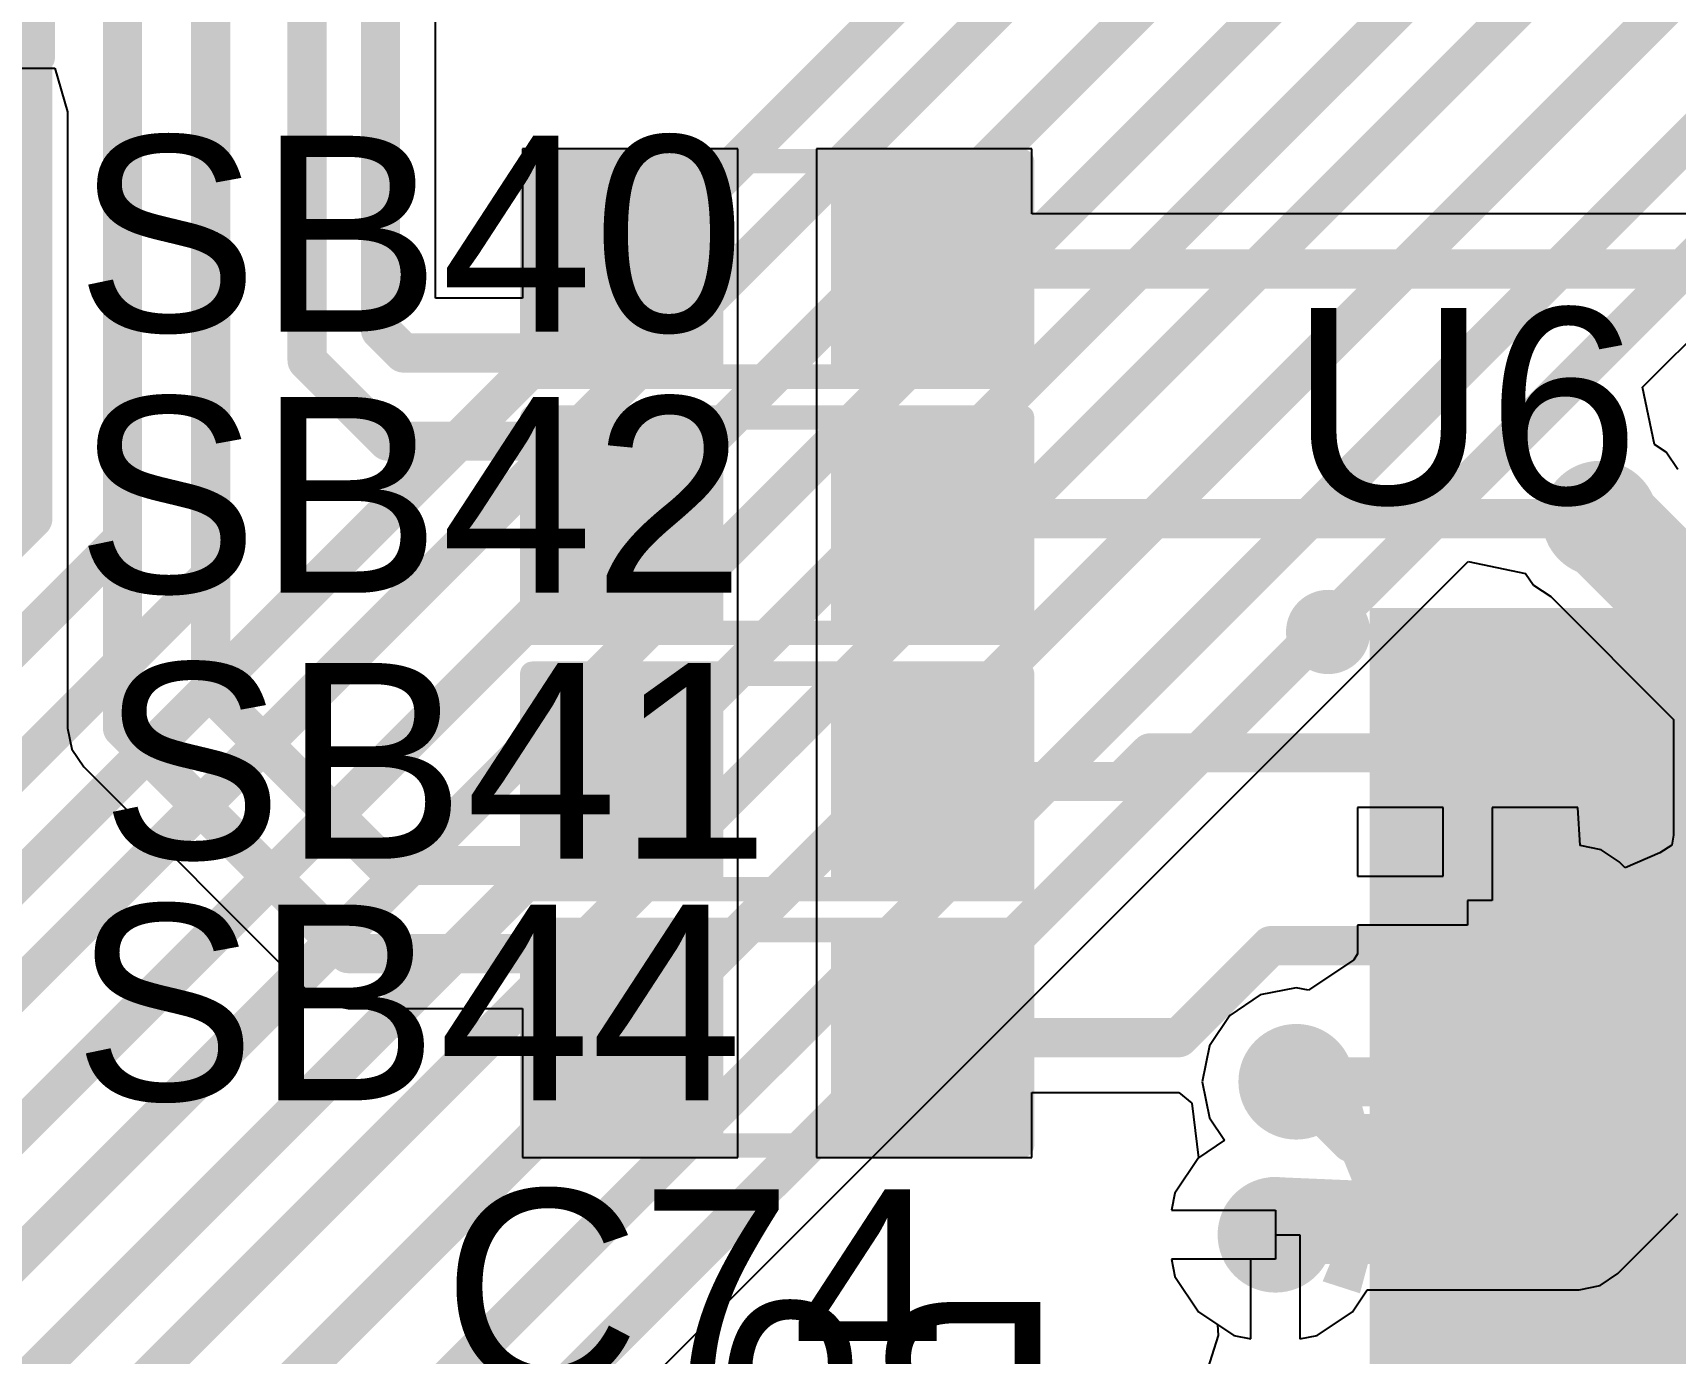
# Model space of a CAD drawing. Header units: millimetres. Extents: x -0.71 to 2.98, y -0.65 to 2.9.
# Drawn here: x 1.567 to 1.9024, y 0.2316 to 0.5012 of the extents above; entities that cross this region are included whole.
import ezdxf

# ---------------------------------------------------------------- set-up
doc = ezdxf.new("R2010")
doc.units = ezdxf.units.MM
doc.header["$MEASUREMENT"] = 0
for name, color, linetype in [('BottomLayer', 5, 'Continuous'), ('BottomOverlay', 54, 'Continuous'), ('BottomPaste', 16, 'Continuous'), ('BottomSolder', 6, 'Continuous'), ('Mechanical2', 216, 'Continuous'), ('TopLayer', 1, 'Continuous'), ('TopOverlay', 2, 'Continuous'), ('TopPaste', 8, 'Continuous'), ('TopSolder', 216, 'Continuous'), ('ViaHoleLayer', 16, 'Continuous')]:
    doc.layers.add(name, color=color, linetype=linetype)
doc.styles.add('Arial', font='', dxfattribs={"height": 0.2})
doc.styles.get('Arial').set_extended_font_data('Arial')

# ---------------------------------------------------------------- blocks, each defined once
blk = doc.blocks.new('PCM1865DBTR_249')
at = {"layer": 'TopLayer'}
for points in [[(-0.1437, 0.1437), (-0.08465, 0.1437), (-0.08465, 0.13189), (-0.1437, 0.13189)], [(0.1437, 0.13189), (0.08465, 0.13189), (0.08465, 0.1437), (0.1437, 0.1437)], [(-0.1437, 0.12402), (-0.08465, 0.12402), (-0.08465, 0.1122), (-0.1437, 0.1122)], [(0.1437, 0.1122), (0.08465, 0.1122), (0.08465, 0.12402), (0.1437, 0.12402)], [(-0.1437, 0.10433), (-0.08465, 0.10433), (-0.08465, 0.09252), (-0.1437, 0.09252)], [(0.1437, 0.09252), (0.08465, 0.09252), (0.08465, 0.10433), (0.1437, 0.10433)], [(-0.1437, 0.08465), (-0.08465, 0.08465), (-0.08465, 0.07283), (-0.1437, 0.07283)], [(0.1437, 0.07283), (0.08465, 0.07283), (0.08465, 0.08465), (0.1437, 0.08465)], [(-0.1437, 0.06496), (-0.08465, 0.06496), (-0.08465, 0.05315), (-0.1437, 0.05315)], [(0.1437, 0.05315), (0.08465, 0.05315), (0.08465, 0.06496), (0.1437, 0.06496)], [(-0.1437, 0.04528), (-0.08465, 0.04528), (-0.08465, 0.03346), (-0.1437, 0.03346)], [(0.1437, 0.03346), (0.08465, 0.03346), (0.08465, 0.04528), (0.1437, 0.04528)], [(-0.1437, 0.02559), (-0.08465, 0.02559), (-0.08465, 0.01378), (-0.1437, 0.01378)], [(0.1437, 0.01378), (0.08465, 0.01378), (0.08465, 0.02559), (0.1437, 0.02559)], [(-0.1437, 0.00591), (-0.08465, 0.00591), (-0.08465, -0.00591), (-0.1437, -0.00591)], [(0.1437, -0.00591), (0.08465, -0.00591), (0.08465, 0.00591), (0.1437, 0.00591)], [(-0.1437, -0.01378), (-0.08465, -0.01378), (-0.08465, -0.02559), (-0.1437, -0.02559)], [(0.1437, -0.02559), (0.08465, -0.02559), (0.08465, -0.01378), (0.1437, -0.01378)], [(-0.1437, -0.03346), (-0.08465, -0.03346), (-0.08465, -0.04528), (-0.1437, -0.04528)], [(0.1437, -0.04528), (0.08465, -0.04528), (0.08465, -0.03346), (0.1437, -0.03346)], [(-0.1437, -0.05315), (-0.08465, -0.05315), (-0.08465, -0.06496), (-0.1437, -0.06496)], [(0.1437, -0.06496), (0.08465, -0.06496), (0.08465, -0.05315), (0.1437, -0.05315)], [(-0.1437, -0.07283), (-0.08465, -0.07283), (-0.08465, -0.08465), (-0.1437, -0.08465)], [(0.1437, -0.08465), (0.08465, -0.08465), (0.08465, -0.07283), (0.1437, -0.07283)], [(-0.1437, -0.09252), (-0.08465, -0.09252), (-0.08465, -0.10433), (-0.1437, -0.10433)], [(0.1437, -0.10433), (0.08465, -0.10433), (0.08465, -0.09252), (0.1437, -0.09252)], [(-0.1437, -0.1122), (-0.08465, -0.1122), (-0.08465, -0.12402), (-0.1437, -0.12402)], [(0.1437, -0.12402), (0.08465, -0.12402), (0.08465, -0.1122), (0.1437, -0.1122)], [(-0.08465, -0.1437), (-0.1437, -0.1437), (-0.1437, -0.13189), (-0.08465, -0.13189)], [(0.1437, -0.1437), (0.08465, -0.1437), (0.08465, -0.13189), (0.1437, -0.13189)]]:
    blk.add_hatch(color=1, dxfattribs=at).paths.add_polyline_path(points)
at = {"layer": 'TopPaste'}
for points in [[(-0.1437, 0.1437), (-0.08465, 0.1437), (-0.08465, 0.13189), (-0.1437, 0.13189)], [(0.1437, 0.13189), (0.08465, 0.13189), (0.08465, 0.1437), (0.1437, 0.1437)], [(-0.1437, 0.12402), (-0.08465, 0.12402), (-0.08465, 0.1122), (-0.1437, 0.1122)], [(0.1437, 0.1122), (0.08465, 0.1122), (0.08465, 0.12402), (0.1437, 0.12402)], [(-0.1437, 0.10433), (-0.08465, 0.10433), (-0.08465, 0.09252), (-0.1437, 0.09252)], [(0.1437, 0.09252), (0.08465, 0.09252), (0.08465, 0.10433), (0.1437, 0.10433)], [(-0.1437, 0.08465), (-0.08465, 0.08465), (-0.08465, 0.07283), (-0.1437, 0.07283)], [(0.1437, 0.07283), (0.08465, 0.07283), (0.08465, 0.08465), (0.1437, 0.08465)], [(-0.1437, 0.06496), (-0.08465, 0.06496), (-0.08465, 0.05315), (-0.1437, 0.05315)], [(0.1437, 0.05315), (0.08465, 0.05315), (0.08465, 0.06496), (0.1437, 0.06496)], [(-0.1437, 0.04528), (-0.08465, 0.04528), (-0.08465, 0.03346), (-0.1437, 0.03346)], [(0.1437, 0.03346), (0.08465, 0.03346), (0.08465, 0.04528), (0.1437, 0.04528)], [(-0.1437, 0.02559), (-0.08465, 0.02559), (-0.08465, 0.01378), (-0.1437, 0.01378)], [(0.1437, 0.01378), (0.08465, 0.01378), (0.08465, 0.02559), (0.1437, 0.02559)], [(-0.1437, 0.00591), (-0.08465, 0.00591), (-0.08465, -0.00591), (-0.1437, -0.00591)], [(0.1437, -0.00591), (0.08465, -0.00591), (0.08465, 0.00591), (0.1437, 0.00591)], [(-0.1437, -0.01378), (-0.08465, -0.01378), (-0.08465, -0.02559), (-0.1437, -0.02559)], [(0.1437, -0.02559), (0.08465, -0.02559), (0.08465, -0.01378), (0.1437, -0.01378)], [(-0.1437, -0.03346), (-0.08465, -0.03346), (-0.08465, -0.04528), (-0.1437, -0.04528)], [(0.1437, -0.04528), (0.08465, -0.04528), (0.08465, -0.03346), (0.1437, -0.03346)], [(-0.1437, -0.05315), (-0.08465, -0.05315), (-0.08465, -0.06496), (-0.1437, -0.06496)], [(0.1437, -0.06496), (0.08465, -0.06496), (0.08465, -0.05315), (0.1437, -0.05315)], [(-0.1437, -0.07283), (-0.08465, -0.07283), (-0.08465, -0.08465), (-0.1437, -0.08465)], [(0.1437, -0.08465), (0.08465, -0.08465), (0.08465, -0.07283), (0.1437, -0.07283)], [(-0.1437, -0.09252), (-0.08465, -0.09252), (-0.08465, -0.10433), (-0.1437, -0.10433)], [(0.1437, -0.10433), (0.08465, -0.10433), (0.08465, -0.09252), (0.1437, -0.09252)], [(-0.1437, -0.1122), (-0.08465, -0.1122), (-0.08465, -0.12402), (-0.1437, -0.12402)], [(0.1437, -0.12402), (0.08465, -0.12402), (0.08465, -0.1122), (0.1437, -0.1122)], [(-0.08465, -0.1437), (-0.1437, -0.1437), (-0.1437, -0.13189), (-0.08465, -0.13189)], [(0.1437, -0.1437), (0.08465, -0.1437), (0.08465, -0.13189), (0.1437, -0.13189)]]:
    blk.add_hatch(color=8, dxfattribs=at).paths.add_polyline_path(points)
at = {"layer": 'TopSolder'}
for points in [[(-0.1477, 0.1477), (-0.08065, 0.1477), (-0.08065, 0.12789), (-0.1477, 0.12789)], [(0.1477, 0.12789), (0.08065, 0.12789), (0.08065, 0.1477), (0.1477, 0.1477)], [(-0.1477, 0.12802), (-0.08065, 0.12802), (-0.08065, 0.1082), (-0.1477, 0.1082)], [(0.1477, 0.1082), (0.08065, 0.1082), (0.08065, 0.12802), (0.1477, 0.12802)], [(-0.1477, 0.10833), (-0.08065, 0.10833), (-0.08065, 0.08852), (-0.1477, 0.08852)], [(0.1477, 0.08852), (0.08065, 0.08852), (0.08065, 0.10833), (0.1477, 0.10833)], [(-0.1477, 0.08865), (-0.08065, 0.08865), (-0.08065, 0.06883), (-0.1477, 0.06883)], [(0.1477, 0.06883), (0.08065, 0.06883), (0.08065, 0.08865), (0.1477, 0.08865)], [(-0.1477, 0.06896), (-0.08065, 0.06896), (-0.08065, 0.04915), (-0.1477, 0.04915)], [(0.1477, 0.04915), (0.08065, 0.04915), (0.08065, 0.06896), (0.1477, 0.06896)], [(-0.1477, 0.04928), (-0.08065, 0.04928), (-0.08065, 0.02946), (-0.1477, 0.02946)], [(0.1477, 0.02946), (0.08065, 0.02946), (0.08065, 0.04928), (0.1477, 0.04928)], [(-0.1477, 0.02959), (-0.08065, 0.02959), (-0.08065, 0.00978), (-0.1477, 0.00978)], [(0.1477, 0.00978), (0.08065, 0.00978), (0.08065, 0.02959), (0.1477, 0.02959)], [(-0.1477, 0.00991), (-0.08065, 0.00991), (-0.08065, -0.00991), (-0.1477, -0.00991)], [(0.1477, -0.00991), (0.08065, -0.00991), (0.08065, 0.00991), (0.1477, 0.00991)], [(-0.1477, -0.00978), (-0.08065, -0.00978), (-0.08065, -0.02959), (-0.1477, -0.02959)], [(0.1477, -0.02959), (0.08065, -0.02959), (0.08065, -0.00978), (0.1477, -0.00978)], [(-0.1477, -0.02946), (-0.08065, -0.02946), (-0.08065, -0.04928), (-0.1477, -0.04928)], [(0.1477, -0.04928), (0.08065, -0.04928), (0.08065, -0.02946), (0.1477, -0.02946)], [(-0.1477, -0.04915), (-0.08065, -0.04915), (-0.08065, -0.06896), (-0.1477, -0.06896)], [(0.1477, -0.06896), (0.08065, -0.06896), (0.08065, -0.04915), (0.1477, -0.04915)], [(-0.1477, -0.06883), (-0.08065, -0.06883), (-0.08065, -0.08865), (-0.1477, -0.08865)], [(0.1477, -0.08865), (0.08065, -0.08865), (0.08065, -0.06883), (0.1477, -0.06883)], [(-0.1477, -0.08852), (-0.08065, -0.08852), (-0.08065, -0.10833), (-0.1477, -0.10833)], [(0.1477, -0.10833), (0.08065, -0.10833), (0.08065, -0.08852), (0.1477, -0.08852)], [(-0.1477, -0.1082), (-0.08065, -0.1082), (-0.08065, -0.12802), (-0.1477, -0.12802)], [(0.1477, -0.12802), (0.08065, -0.12802), (0.08065, -0.1082), (0.1477, -0.1082)], [(-0.08065, -0.1477), (-0.1477, -0.1477), (-0.1477, -0.12789), (-0.08065, -0.12789)], [(0.1477, -0.1477), (0.08065, -0.1477), (0.08065, -0.12789), (0.1477, -0.12789)]]:
    blk.add_hatch(color=216, dxfattribs=at).paths.add_polyline_path(points)
at = {"layer": 'TopOverlay', "const_width": 0.005}
for points in [[(-0.08, 0.155), (0.078, 0.155)], [(-0.08, -0.155), (0.078, -0.155)]]:
    blk.add_lwpolyline(points, dxfattribs=at)
at = {"layer": 'TopOverlay'}
for points, const_width in [([(-0.08125, 0.155, 1), (-0.07875, 0.155, 1)], 0.0025), ([(0.07675, 0.155, 1), (0.07925, 0.155, 1)], 0.0025), ([(-0.15257, 0.1428, 1), (-0.15978, 0.1428, 1)], 0.01), ([(-0.16228, 0.1428, 1), (-0.15728, 0.1428, 1)], 0.005), ([(-0.15507, 0.1428, 1), (-0.15007, 0.1428, 1)], 0.005), ([(-0.08125, -0.155, 1), (-0.07875, -0.155, 1)], 0.0025), ([(0.07675, -0.155, 1), (0.07925, -0.155, 1)], 0.0025)]:
    blk.add_lwpolyline(points, format="xyb", close=True, dxfattribs=dict(at, const_width=const_width))
blk = doc.blocks.new('SOLDER_BRIDGE_259')
at = {"layer": 'TopLayer'}
for points in [[(-0.045, -0.0175), (-0.045, 0.0175), (-0.015, 0.0175), (-0.015, -0.0175)], [(0.015, -0.0175), (0.015, 0.0175), (0.045, 0.0175), (0.045, -0.0175)]]:
    blk.add_hatch(color=1, dxfattribs=at).paths.add_polyline_path(points)
at = {"layer": 'TopPaste'}
for points in [[(-0.045, -0.0175), (-0.045, 0.0175), (-0.015, 0.0175), (-0.015, -0.0175)], [(0.015, -0.0175), (0.015, 0.0175), (0.045, 0.0175), (0.045, -0.0175)]]:
    blk.add_hatch(color=8, dxfattribs=at).paths.add_polyline_path(points)
at = {"layer": 'TopSolder'}
for points in [[(-0.049, -0.0215), (-0.049, 0.0215), (-0.011, 0.0215), (-0.011, -0.0215)], [(0.011, -0.0215), (0.011, 0.0215), (0.049, 0.0215), (0.049, -0.0215)]]:
    blk.add_hatch(color=216, dxfattribs=at).paths.add_polyline_path(points)
at = {"layer": 'TopOverlay', "const_width": 0.005}
for points in [[(-0.05, -0.022), (-0.05, 0.022)], [(-0.05, 0.022), (0.05, 0.022)], [(0.05, -0.022), (0.05, 0.022)], [(-0.05, -0.022), (0.05, -0.022)]]:
    blk.add_lwpolyline(points, dxfattribs=at)
at = {"layer": 'TopOverlay', "const_width": 0.0025}
for points in [[(-0.05125, 0.022, 1), (-0.04875, 0.022, 1)], [(-0.05125, 0.022, 1), (-0.04875, 0.022, 1)], [(0.04875, 0.022, 1), (0.05125, 0.022, 1)], [(0.04875, 0.022, 1), (0.05125, 0.022, 1)], [(-0.05125, -0.022, 1), (-0.04875, -0.022, 1)], [(-0.05125, -0.022, 1), (-0.04875, -0.022, 1)], [(0.04875, -0.022, 1), (0.05125, -0.022, 1)], [(0.04875, -0.022, 1), (0.05125, -0.022, 1)]]:
    blk.add_lwpolyline(points, format="xyb", close=True, dxfattribs=at)
blk = doc.blocks.new('SOLDER_BRIDGE_260')
at = {"layer": 'TopLayer'}
for points in [[(-0.045, -0.0175), (-0.045, 0.0175), (-0.015, 0.0175), (-0.015, -0.0175)], [(0.015, -0.0175), (0.015, 0.0175), (0.045, 0.0175), (0.045, -0.0175)]]:
    blk.add_hatch(color=1, dxfattribs=at).paths.add_polyline_path(points)
at = {"layer": 'TopPaste'}
for points in [[(-0.045, -0.0175), (-0.045, 0.0175), (-0.015, 0.0175), (-0.015, -0.0175)], [(0.015, -0.0175), (0.015, 0.0175), (0.045, 0.0175), (0.045, -0.0175)]]:
    blk.add_hatch(color=8, dxfattribs=at).paths.add_polyline_path(points)
at = {"layer": 'TopSolder'}
for points in [[(-0.049, -0.0215), (-0.049, 0.0215), (-0.011, 0.0215), (-0.011, -0.0215)], [(0.011, -0.0215), (0.011, 0.0215), (0.049, 0.0215), (0.049, -0.0215)]]:
    blk.add_hatch(color=216, dxfattribs=at).paths.add_polyline_path(points)
at = {"layer": 'TopOverlay', "const_width": 0.005}
for points in [[(-0.05, -0.022), (-0.05, 0.022)], [(-0.05, 0.022), (0.05, 0.022)], [(0.05, -0.022), (0.05, 0.022)], [(-0.05, -0.022), (0.05, -0.022)]]:
    blk.add_lwpolyline(points, dxfattribs=at)
at = {"layer": 'TopOverlay', "const_width": 0.0025}
for points in [[(-0.05125, 0.022, 1), (-0.04875, 0.022, 1)], [(-0.05125, 0.022, 1), (-0.04875, 0.022, 1)], [(0.04875, 0.022, 1), (0.05125, 0.022, 1)], [(0.04875, 0.022, 1), (0.05125, 0.022, 1)], [(-0.05125, -0.022, 1), (-0.04875, -0.022, 1)], [(-0.05125, -0.022, 1), (-0.04875, -0.022, 1)], [(0.04875, -0.022, 1), (0.05125, -0.022, 1)], [(0.04875, -0.022, 1), (0.05125, -0.022, 1)]]:
    blk.add_lwpolyline(points, format="xyb", close=True, dxfattribs=at)
blk = doc.blocks.new('SOLDER_BRIDGE_261')
at = {"layer": 'TopLayer'}
for points in [[(-0.045, -0.0175), (-0.045, 0.0175), (-0.015, 0.0175), (-0.015, -0.0175)], [(0.015, -0.0175), (0.015, 0.0175), (0.045, 0.0175), (0.045, -0.0175)]]:
    blk.add_hatch(color=1, dxfattribs=at).paths.add_polyline_path(points)
at = {"layer": 'TopPaste'}
for points in [[(-0.045, -0.0175), (-0.045, 0.0175), (-0.015, 0.0175), (-0.015, -0.0175)], [(0.015, -0.0175), (0.015, 0.0175), (0.045, 0.0175), (0.045, -0.0175)]]:
    blk.add_hatch(color=8, dxfattribs=at).paths.add_polyline_path(points)
at = {"layer": 'TopSolder'}
for points in [[(-0.049, -0.0215), (-0.049, 0.0215), (-0.011, 0.0215), (-0.011, -0.0215)], [(0.011, -0.0215), (0.011, 0.0215), (0.049, 0.0215), (0.049, -0.0215)]]:
    blk.add_hatch(color=216, dxfattribs=at).paths.add_polyline_path(points)
at = {"layer": 'TopOverlay', "const_width": 0.005}
for points in [[(-0.05, -0.022), (-0.05, 0.022)], [(-0.05, 0.022), (0.05, 0.022)], [(0.05, -0.022), (0.05, 0.022)], [(-0.05, -0.022), (0.05, -0.022)]]:
    blk.add_lwpolyline(points, dxfattribs=at)
at = {"layer": 'TopOverlay', "const_width": 0.0025}
for points in [[(-0.05125, 0.022, 1), (-0.04875, 0.022, 1)], [(-0.05125, 0.022, 1), (-0.04875, 0.022, 1)], [(0.04875, 0.022, 1), (0.05125, 0.022, 1)], [(0.04875, 0.022, 1), (0.05125, 0.022, 1)], [(-0.05125, -0.022, 1), (-0.04875, -0.022, 1)], [(-0.05125, -0.022, 1), (-0.04875, -0.022, 1)], [(0.04875, -0.022, 1), (0.05125, -0.022, 1)], [(0.04875, -0.022, 1), (0.05125, -0.022, 1)]]:
    blk.add_lwpolyline(points, format="xyb", close=True, dxfattribs=at)
blk = doc.blocks.new('SOLDER_BRIDGE_262')
at = {"layer": 'TopLayer'}
for points in [[(-0.045, -0.0175), (-0.045, 0.0175), (-0.015, 0.0175), (-0.015, -0.0175)], [(0.015, -0.0175), (0.015, 0.0175), (0.045, 0.0175), (0.045, -0.0175)]]:
    blk.add_hatch(color=1, dxfattribs=at).paths.add_polyline_path(points)
at = {"layer": 'TopPaste'}
for points in [[(-0.045, -0.0175), (-0.045, 0.0175), (-0.015, 0.0175), (-0.015, -0.0175)], [(0.015, -0.0175), (0.015, 0.0175), (0.045, 0.0175), (0.045, -0.0175)]]:
    blk.add_hatch(color=8, dxfattribs=at).paths.add_polyline_path(points)
at = {"layer": 'TopSolder'}
for points in [[(-0.049, -0.0215), (-0.049, 0.0215), (-0.011, 0.0215), (-0.011, -0.0215)], [(0.011, -0.0215), (0.011, 0.0215), (0.049, 0.0215), (0.049, -0.0215)]]:
    blk.add_hatch(color=216, dxfattribs=at).paths.add_polyline_path(points)
at = {"layer": 'TopOverlay', "const_width": 0.005}
for points in [[(-0.05, -0.022), (-0.05, 0.022)], [(-0.05, 0.022), (0.05, 0.022)], [(0.05, -0.022), (0.05, 0.022)], [(-0.05, -0.022), (0.05, -0.022)]]:
    blk.add_lwpolyline(points, dxfattribs=at)
at = {"layer": 'TopOverlay', "const_width": 0.0025}
for points in [[(-0.05125, 0.022, 1), (-0.04875, 0.022, 1)], [(-0.05125, 0.022, 1), (-0.04875, 0.022, 1)], [(0.04875, 0.022, 1), (0.05125, 0.022, 1)], [(0.04875, 0.022, 1), (0.05125, 0.022, 1)], [(-0.05125, -0.022, 1), (-0.04875, -0.022, 1)], [(-0.05125, -0.022, 1), (-0.04875, -0.022, 1)], [(0.04875, -0.022, 1), (0.05125, -0.022, 1)], [(0.04875, -0.022, 1), (0.05125, -0.022, 1)]]:
    blk.add_lwpolyline(points, format="xyb", close=True, dxfattribs=at)
blk = doc.blocks.new('SOLDER_BRIDGE_266')
at = {"layer": 'TopLayer'}
for points in [[(-0.045, -0.0175), (-0.045, 0.0175), (-0.015, 0.0175), (-0.015, -0.0175)], [(0.015, -0.0175), (0.015, 0.0175), (0.045, 0.0175), (0.045, -0.0175)]]:
    blk.add_hatch(color=1, dxfattribs=at).paths.add_polyline_path(points)
at = {"layer": 'TopPaste'}
for points in [[(-0.045, -0.0175), (-0.045, 0.0175), (-0.015, 0.0175), (-0.015, -0.0175)], [(0.015, -0.0175), (0.015, 0.0175), (0.045, 0.0175), (0.045, -0.0175)]]:
    blk.add_hatch(color=8, dxfattribs=at).paths.add_polyline_path(points)
at = {"layer": 'TopSolder'}
for points in [[(-0.049, -0.0215), (-0.049, 0.0215), (-0.011, 0.0215), (-0.011, -0.0215)], [(0.011, -0.0215), (0.011, 0.0215), (0.049, 0.0215), (0.049, -0.0215)]]:
    blk.add_hatch(color=216, dxfattribs=at).paths.add_polyline_path(points)
at = {"layer": 'TopOverlay', "const_width": 0.005}
for points in [[(-0.05, -0.022), (-0.05, 0.022)], [(0.05, 0.022), (-0.05, 0.022)], [(0.05, -0.022), (0.05, 0.022)], [(0.05, -0.022), (-0.05, -0.022)]]:
    blk.add_lwpolyline(points, dxfattribs=at)
at = {"layer": 'TopOverlay', "const_width": 0.0025}
for points in [[(-0.05125, 0.022, 1), (-0.04875, 0.022, 1)], [(-0.05125, 0.022, 1), (-0.04875, 0.022, 1)], [(0.04875, 0.022, 1), (0.05125, 0.022, 1)], [(0.04875, 0.022, 1), (0.05125, 0.022, 1)], [(-0.05125, -0.022, 1), (-0.04875, -0.022, 1)], [(-0.05125, -0.022, 1), (-0.04875, -0.022, 1)], [(0.04875, -0.022, 1), (0.05125, -0.022, 1)], [(0.04875, -0.022, 1), (0.05125, -0.022, 1)]]:
    blk.add_lwpolyline(points, format="xyb", close=True, dxfattribs=at)
blk = doc.blocks.new('CAP_0402_B_295')
at = {"layer": 'BottomLayer'}
for points in [[(-0.0095, 0.0125), (-0.0095, -0.0125), (-0.0275, -0.0125), (-0.0275, 0.0125)], [(0.0275, 0.0125), (0.0275, -0.0125), (0.0095, -0.0125), (0.0095, 0.0125)]]:
    blk.add_hatch(color=5, dxfattribs=at).paths.add_polyline_path(points)
at = {"layer": 'BottomPaste'}
for points in [[(-0.0095, 0.0125), (-0.0095, -0.0125), (-0.0275, -0.0125), (-0.0275, 0.0125)], [(0.0275, 0.0125), (0.0275, -0.0125), (0.0095, -0.0125), (0.0095, 0.0125)]]:
    blk.add_hatch(color=16, dxfattribs=at).paths.add_polyline_path(points)
at = {"layer": 'BottomSolder'}
for points in [[(-0.00714, 0.01486), (-0.00714, -0.01486), (-0.02986, -0.01486), (-0.02986, 0.01486)], [(0.02986, 0.01486), (0.02986, -0.01486), (0.00714, -0.01486), (0.00714, 0.01486)]]:
    blk.add_hatch(color=6, dxfattribs=at).paths.add_polyline_path(points)
at = {"layer": 'BottomOverlay', "const_width": 0.005}
for points in [[(-0.031, 0.016), (-0.031, -0.016)], [(-0.031, 0.016), (-0.011, 0.016)], [(0.011, 0.016), (0.031, 0.016)], [(0.031, 0.016), (0.031, -0.016)], [(-0.031, -0.016), (-0.011, -0.016)], [(0.011, -0.016), (0.031, -0.016)]]:
    blk.add_lwpolyline(points, dxfattribs=at)
at = {"layer": 'BottomOverlay', "const_width": 0.0025}
for points in [[(-0.03225, 0.016, 1), (-0.02975, 0.016, 1)], [(-0.03225, 0.016, 1), (-0.02975, 0.016, 1)], [(-0.01225, 0.016, 1), (-0.00975, 0.016, 1)], [(0.00975, 0.016, 1), (0.01225, 0.016, 1)], [(0.02975, 0.016, 1), (0.03225, 0.016, 1)], [(0.02975, 0.016, 1), (0.03225, 0.016, 1)], [(-0.03225, -0.016, 1), (-0.02975, -0.016, 1)], [(-0.03225, -0.016, 1), (-0.02975, -0.016, 1)], [(-0.01225, -0.016, 1), (-0.00975, -0.016, 1)], [(0.00975, -0.016, 1), (0.01225, -0.016, 1)], [(0.02975, -0.016, 1), (0.03225, -0.016, 1)], [(0.02975, -0.016, 1), (0.03225, -0.016, 1)]]:
    blk.add_lwpolyline(points, format="xyb", close=True, dxfattribs=at)

msp = doc.modelspace()

# ---------------------------------------------------------------- hatches: boundary and pattern name
at = {"layer": 'BottomLayer'}
h = msp.add_hatch(color=5, dxfattribs=at)
edge = h.paths.add_edge_path()
edge.add_arc((1.887, 0.402), 0.01181, 0, 360)
h = msp.add_hatch(color=5, dxfattribs=at)
edge = h.paths.add_edge_path()
edge.add_arc((1.825, 0.287), 0.01181, 0, 360)
h = msp.add_hatch(color=5, dxfattribs=at)
edge = h.paths.add_edge_path()
edge.add_arc((1.82075, 0.25575), 0.01181, 0, 360)
at = {"layer": 'BottomSolder'}
h = msp.add_hatch(color=6, dxfattribs=at)
edge = h.paths.add_edge_path()
edge.add_arc((1.887, 0.402), 0.00791, 0, 360)
h = msp.add_hatch(color=6, dxfattribs=at)
edge = h.paths.add_edge_path()
edge.add_arc((1.825, 0.287), 0.00791, 0, 360)
h = msp.add_hatch(color=6, dxfattribs=at)
edge = h.paths.add_edge_path()
edge.add_arc((1.82075, 0.25575), 0.00791, 0, 360)
at = {"layer": 'TopLayer'}
h = msp.add_hatch(color=1, dxfattribs=at)
edge = h.paths.add_edge_path()
edge.add_arc((1.887, 0.402), 0.01181, 0, 360)
h = msp.add_hatch(color=1, dxfattribs=at)
edge = h.paths.add_edge_path()
edge.add_arc((1.825, 0.287), 0.01181, 0, 360)
h = msp.add_hatch(color=1, dxfattribs=at)
edge = h.paths.add_edge_path()
edge.add_arc((1.82075, 0.25575), 0.01181, 0, 360)
at = {"layer": 'TopSolder'}
h = msp.add_hatch(color=216, dxfattribs=at)
edge = h.paths.add_edge_path()
edge.add_arc((1.887, 0.402), 0.00791, 0, 360)
h = msp.add_hatch(color=216, dxfattribs=at)
edge = h.paths.add_edge_path()
edge.add_arc((1.825, 0.287), 0.00791, 0, 360)
h = msp.add_hatch(color=216, dxfattribs=at)
edge = h.paths.add_edge_path()
edge.add_arc((1.82075, 0.25575), 0.00791, 0, 360)
at = {"layer": 'ViaHoleLayer'}
h = msp.add_hatch(color=16, dxfattribs=at)
edge = h.paths.add_edge_path()
edge.add_arc((1.887, 0.402), 0.00591, 0, 360)
h = msp.add_hatch(color=16, dxfattribs=at)
edge = h.paths.add_edge_path()
edge.add_arc((1.825, 0.287), 0.00591, 0, 360)
h = msp.add_hatch(color=16, dxfattribs=at)
edge = h.paths.add_edge_path()
edge.add_arc((1.82075, 0.25575), 0.00591, 0, 360)

# ---------------------------------------------------------------- linework, layer by layer
at = {"layer": 'BottomLayer'}
for p, q in [((1.89573, 0.42886), (1.94391, 0.47705)), ((1.89817, 0.41716), (1.89573, 0.42886)), ((1.90056, 0.41556), (1.89817, 0.41716)), ((1.90292, 0.41204), (1.90056, 0.41556)), ((1.67081, 0.20395), (1.86014, 0.39327)), ((1.86014, 0.39327), (1.87184, 0.39083)), ((1.87184, 0.39083), (1.87344, 0.38844)), ((1.87344, 0.38844), (1.87696, 0.38608)), ((1.87696, 0.38608), (1.90207, 0.36098)), ((1.90207, 0.36098), (1.90207, 0.33733)), ((1.855, 0.343), (1.8375, 0.343)), ((1.8375, 0.343), (1.8375, 0.329)), ((1.855, 0.329), (1.855, 0.343)), ((1.8825, 0.343), (1.865, 0.343)), ((1.865, 0.343), (1.865, 0.324)), ((1.883, 0.33522), (1.8825, 0.343)), ((1.90207, 0.33733), (1.90167, 0.33533)), ((1.88729, 0.33436), (1.883, 0.33522)), ((1.89093, 0.33193), (1.88729, 0.33436)), ((1.89922, 0.33373), (1.89215, 0.33071)), ((1.90167, 0.33533), (1.89922, 0.33373)), ((1.8375, 0.329), (1.855, 0.329)), ((1.89215, 0.33071), (1.89093, 0.33193)), ((1.865, 0.324), (1.86, 0.324)), ((1.86, 0.324), (1.86, 0.319)), ((1.86, 0.319), (1.8375, 0.319)), ((1.8375, 0.319), (1.8375, 0.31311)), ((1.8375, 0.31311), (1.83674, 0.31187)), ((1.83674, 0.31187), (1.8275, 0.30568)), ((1.825, 0.30618), (1.81766, 0.30472)), ((1.8275, 0.30568), (1.825, 0.30618)), ((1.81766, 0.30472), (1.81144, 0.30056)), ((1.81144, 0.30056), (1.80728, 0.29434)), ((1.80728, 0.29434), (1.80582, 0.287)), ((1.80582, 0.287), (1.80728, 0.27966)), ((1.80728, 0.27966), (1.81037, 0.27504)), ((1.81037, 0.27504), (1.80502, 0.27147)), ((1.80502, 0.27147), (1.8002, 0.26426)), ((1.8002, 0.26426), (1.7995, 0.26075)), ((1.7995, 0.26075), (1.82075, 0.26075)), ((1.82075, 0.26075), (1.82075, 0.25575)), ((1.89068, 0.24782), (1.90293, 0.26007)), ((1.82075, 0.25575), (1.82575, 0.25575)), ((1.82575, 0.25575), (1.82575, 0.2345)), ((1.81575, 0.25075), (1.7995, 0.25075)), ((1.7995, 0.25075), (1.8002, 0.24724)), ((1.81575, 0.2345), (1.81575, 0.25075)), ((1.8002, 0.24724), (1.80502, 0.24002)), ((1.88275, 0.24453), (1.88704, 0.24539)), ((1.88704, 0.24539), (1.89068, 0.24782)), ((1.83647, 0.24002), (1.83949, 0.24453)), ((1.83949, 0.24453), (1.88275, 0.24453)), ((1.88275, 0.24453), (1.88275, 0.24453)), ((1.80502, 0.24002), (1.81224, 0.2352)), ((1.82926, 0.2352), (1.83647, 0.24002)), ((1.81224, 0.2352), (1.81575, 0.2345)), ((1.82575, 0.2345), (1.82926, 0.2352))]:
    msp.add_line(p, q, dxfattribs=at)
for points, const_width in [([(1.58531, 0.39777), (1.58531, 0.75946)], 0.008), ([(1.60331, 0.39031), (1.60331, 0.75946)], 0.008), ([(1.567, 0.402), (1.567, 0.70904)], 0.008), ([(1.35432, 0.06732), (1.82664, 0.53964)], 0.008), ([(1.405, 0.169), (1.77008, 0.53408)], 0.008), ([(1.32682, 0.01382), (1.84362, 0.53062)], 0.008), ([(1.393, 0.135), (1.78988, 0.53188)], 0.008), ([(1.30001, -0.03968), (1.862, 0.52231)], 0.008), ([(1.64, 0.21446), (1.94531, 0.51977)], 0.008), ([(1.291, -0.073), (1.88267, 0.51867)], 0.008), ([(1.437, 0.043), (1.90363, 0.50963)], 0.008), ([(1.658, 0.207), (1.96331, 0.51231)], 0.008), ([(1.887, 0.402), (1.92042, 0.36858)], 0.022), ([(1.493, 0.328), (1.567, 0.402)], 0.008), ([(1.45254, 0.265), (1.58531, 0.39777)], 0.008), ([(1.46, 0.247), (1.60331, 0.39031)], 0.008), ([(1.86, 0.324), (1.883, 0.324)], 0.008), ([(1.883, 0.324), (1.895, 0.312)], 0.008), ([(1.895, 0.268), (1.895, 0.312)], 0.008), ([(1.825, 0.287), (1.86, 0.287)], 0.01), ([(1.86, 0.287), (1.861, 0.288)], 0.01), ([(1.88275, 0.25575), (1.895, 0.268)], 0.008), ([(1.82075, 0.25575), (1.88275, 0.25575)], 0.008)]:
    msp.add_lwpolyline(points, dxfattribs=dict(at, const_width=const_width))
for points, const_width in [([(1.8815, 0.402, 1), (1.8925, 0.402, 1)], 0.011), ([(1.565, 0.402, 1), (1.569, 0.402, 1)], 0.004), ([(1.565, 0.402, 1), (1.569, 0.402, 1)], 0.004), ([(1.58331, 0.39777, 1), (1.58731, 0.39777, 1)], 0.004), ([(1.58331, 0.39777, 1), (1.58731, 0.39777, 1)], 0.004), ([(1.60131, 0.39031, 1), (1.60531, 0.39031, 1)], 0.004), ([(1.60131, 0.39031, 1), (1.60531, 0.39031, 1)], 0.004), ([(1.858, 0.324, 1), (1.862, 0.324, 1)], 0.004), ([(1.881, 0.324, 1), (1.885, 0.324, 1)], 0.004), ([(1.881, 0.324, 1), (1.885, 0.324, 1)], 0.004), ([(1.893, 0.312, 1), (1.897, 0.312, 1)], 0.004), ([(1.893, 0.312, 1), (1.897, 0.312, 1)], 0.004), ([(1.8225, 0.287, 1), (1.8275, 0.287, 1)], 0.005), ([(1.8575, 0.287, 1), (1.8625, 0.287, 1)], 0.005), ([(1.8575, 0.287, 1), (1.8625, 0.287, 1)], 0.005), ([(1.8585, 0.288, 1), (1.8635, 0.288, 1)], 0.005), ([(1.893, 0.268, 1), (1.897, 0.268, 1)], 0.004), ([(1.893, 0.268, 1), (1.897, 0.268, 1)], 0.004), ([(1.81875, 0.25575, 1), (1.82275, 0.25575, 1)], 0.004), ([(1.88075, 0.25575, 1), (1.88475, 0.25575, 1)], 0.004), ([(1.88075, 0.25575, 1), (1.88475, 0.25575, 1)], 0.004)]:
    msp.add_lwpolyline(points, format="xyb", close=True, dxfattribs=dict(at, const_width=const_width))
at = {"layer": 'Mechanical2', "const_width": 0.01}
msp.add_lwpolyline([(2.97335, 1.12706, 1), (-0.56996, 1.12706, 1)], format="xyb", close=True, dxfattribs=at)
at = {"layer": 'TopLayer'}
for p, q in [((1.64922, 0.44705), (1.64922, 0.56284)), ((1.54072, 0.494), (1.5715, 0.494)), ((1.5715, 0.494), (1.5741, 0.48507)), ((1.5741, 0.48507), (1.5741, 0.35923)), ((1.711, 0.4775), (1.667, 0.4775)), ((1.667, 0.4775), (1.667, 0.44705)), ((1.711, 0.4285), (1.711, 0.4775)), ((1.771, 0.4775), (1.727, 0.4775)), ((1.727, 0.4775), (1.727, 0.4285)), ((1.771, 0.46422), (1.771, 0.4775)), ((1.90931, 0.46422), (1.771, 0.46422)), ((1.667, 0.44705), (1.64922, 0.44705)), ((1.711, 0.42517), (1.711, 0.4285)), ((1.711, 0.4285), (1.711, 0.4285)), ((1.727, 0.4285), (1.727, 0.4285)), ((1.727, 0.4285), (1.727, 0.42517)), ((1.711, 0.37617), (1.711, 0.42517)), ((1.711, 0.42517), (1.711, 0.42517)), ((1.727, 0.42517), (1.727, 0.42517)), ((1.727, 0.42517), (1.727, 0.37617)), ((1.711, 0.37283), (1.711, 0.37617)), ((1.711, 0.37617), (1.711, 0.37617)), ((1.727, 0.37617), (1.727, 0.37617)), ((1.727, 0.37617), (1.727, 0.37283)), ((1.711, 0.32383), (1.711, 0.37283)), ((1.711, 0.37283), (1.711, 0.37283)), ((1.727, 0.37283), (1.727, 0.37283)), ((1.727, 0.37283), (1.727, 0.32383)), ((1.5741, 0.35923), (1.5741, 0.35923)), ((1.5741, 0.35923), (1.57495, 0.35494)), ((1.57495, 0.35494), (1.57738, 0.3513)), ((1.57738, 0.3513), (1.62345, 0.30524)), ((1.711, 0.3205), (1.711, 0.32383)), ((1.711, 0.32383), (1.711, 0.32383)), ((1.727, 0.32383), (1.727, 0.32383)), ((1.727, 0.32383), (1.727, 0.3205)), ((1.711, 0.2715), (1.711, 0.3205)), ((1.711, 0.3205), (1.711, 0.3205)), ((1.727, 0.3205), (1.727, 0.3205)), ((1.727, 0.3205), (1.727, 0.2715)), ((1.62345, 0.30524), (1.62345, 0.30524)), ((1.62345, 0.30524), (1.62709, 0.3028)), ((1.62709, 0.3028), (1.63138, 0.30195)), ((1.63138, 0.30195), (1.63138, 0.30195)), ((1.63138, 0.30195), (1.667, 0.30195)), ((1.667, 0.30195), (1.667, 0.2715)), ((1.771, 0.2715), (1.771, 0.28478)), ((1.771, 0.28478), (1.801, 0.28478)), ((1.801, 0.28478), (1.801, 0.28478)), ((1.801, 0.28478), (1.80368, 0.2826)), ((1.80368, 0.2826), (1.80502, 0.27147)), ((1.667, 0.2715), (1.711, 0.2715)), ((1.727, 0.2715), (1.771, 0.2715)), ((1.80502, 0.27147), (1.8002, 0.26426)), ((1.8002, 0.26426), (1.7995, 0.26075)), ((1.7995, 0.26075), (1.82075, 0.26075)), ((1.82075, 0.26075), (1.82075, 0.25075)), ((1.82075, 0.25075), (1.7995, 0.25075)), ((1.7995, 0.25075), (1.8002, 0.24724)), ((1.8002, 0.24724), (1.80502, 0.24002)), ((1.80502, 0.24002), (1.80893, 0.23741)), ((1.80903, 0.23519), (1.80649, 0.22702)), ((1.80893, 0.23741), (1.80903, 0.23519))]:
    msp.add_line(p, q, dxfattribs=at)
for points, const_width in [([(1.58531, 0.35923), (1.58531, 0.75946)], 0.008), ([(1.60331, 0.36669), (1.60331, 0.75946)], 0.008), ([(1.623, 0.43431), (1.623, 0.65148)], 0.008), ([(1.638, 0.44052), (1.638, 0.64527)], 0.008), ([(1.689, 0.4505), (1.689, 0.453)], 0.008), ([(1.749, 0.453), (1.90931, 0.453)], 0.008), ([(1.67433, 0.43583), (1.689, 0.4505)], 0.008), ([(1.638, 0.44052), (1.64269, 0.43583)], 0.008), ([(1.64269, 0.43583), (1.67433, 0.43583)], 0.008), ([(1.623, 0.43431), (1.63947, 0.41783)], 0.008), ([(1.63947, 0.41783), (1.67433, 0.41783)], 0.008), ([(1.67433, 0.41783), (1.689, 0.40317)], 0.008), ([(1.689, 0.40067), (1.689, 0.40317)], 0.008), ([(1.749, 0.40067), (1.75033, 0.402)], 0.008), ([(1.75033, 0.402), (1.887, 0.402)], 0.008), ([(1.87352, 0.37386), (1.87413, 0.37447)], 0.008), ([(1.87413, 0.37447), (1.90931, 0.37447)], 0.008), ([(1.60331, 0.36669), (1.63883, 0.33117)], 0.008), ([(1.58531, 0.35923), (1.63138, 0.31317)], 0.008), ([(1.78933, 0.34833), (1.79517, 0.35417)], 0.008), ([(1.79517, 0.35417), (1.87352, 0.35417)], 0.008), ([(1.689, 0.34583), (1.689, 0.34833)], 0.008), ([(1.749, 0.34833), (1.78933, 0.34833)], 0.008), ([(1.67433, 0.33117), (1.689, 0.34583)], 0.008), ([(1.87352, 0.33449), (1.87376, 0.33473)], 0.008), ([(1.87376, 0.33473), (1.92073, 0.33473)], 0.008), ([(1.63883, 0.33117), (1.67433, 0.33117)], 0.008), ([(1.801, 0.296), (1.8198, 0.3148)], 0.008), ([(1.8198, 0.3148), (1.87352, 0.3148)], 0.008), ([(1.63138, 0.31317), (1.67433, 0.31317)], 0.008), ([(1.67433, 0.31317), (1.689, 0.2985)], 0.008), ([(1.689, 0.296), (1.689, 0.2985)], 0.008), ([(1.749, 0.296), (1.801, 0.296)], 0.008), ([(1.824, 0.288), (1.8241, 0.288)], 0.01), ([(1.8241, 0.288), (1.83667, 0.27543)], 0.01), ([(1.83667, 0.27543), (1.87352, 0.27543)], 0.01), ([(1.82075, 0.25575), (1.87352, 0.25575)], 0.012), ([(1.87352, 0.23606), (1.92906, 0.23606)], 0.008)]:
    msp.add_lwpolyline(points, dxfattribs=dict(at, const_width=const_width))
for points, const_width in [([(1.687, 0.453, 1), (1.691, 0.453, 1)], 0.004), ([(1.747, 0.453, 1), (1.751, 0.453, 1)], 0.004), ([(1.687, 0.4505, 1), (1.691, 0.4505, 1)], 0.004), ([(1.687, 0.4505, 1), (1.691, 0.4505, 1)], 0.004), ([(1.636, 0.44052, 1), (1.64, 0.44052, 1)], 0.004), ([(1.636, 0.44052, 1), (1.64, 0.44052, 1)], 0.004), ([(1.64069, 0.43583, 1), (1.64469, 0.43583, 1)], 0.004), ([(1.64069, 0.43583, 1), (1.64469, 0.43583, 1)], 0.004), ([(1.67233, 0.43583, 1), (1.67633, 0.43583, 1)], 0.004), ([(1.67233, 0.43583, 1), (1.67633, 0.43583, 1)], 0.004), ([(1.621, 0.43431, 1), (1.625, 0.43431, 1)], 0.004), ([(1.621, 0.43431, 1), (1.625, 0.43431, 1)], 0.004), ([(1.63747, 0.41783, 1), (1.64147, 0.41783, 1)], 0.004), ([(1.63747, 0.41783, 1), (1.64147, 0.41783, 1)], 0.004), ([(1.67233, 0.41783, 1), (1.67633, 0.41783, 1)], 0.004), ([(1.67233, 0.41783, 1), (1.67633, 0.41783, 1)], 0.004), ([(1.687, 0.40317, 1), (1.691, 0.40317, 1)], 0.004), ([(1.687, 0.40317, 1), (1.691, 0.40317, 1)], 0.004), ([(1.74833, 0.402, 1), (1.75233, 0.402, 1)], 0.004), ([(1.74833, 0.402, 1), (1.75233, 0.402, 1)], 0.004), ([(1.885, 0.402, 1), (1.889, 0.402, 1)], 0.004), ([(1.687, 0.40067, 1), (1.691, 0.40067, 1)], 0.004), ([(1.747, 0.40067, 1), (1.751, 0.40067, 1)], 0.004), ([(1.87152, 0.37386, 1), (1.87552, 0.37386, 1)], 0.004), ([(1.87213, 0.37447, 1), (1.87613, 0.37447, 1)], 0.004), ([(1.87213, 0.37447, 1), (1.87613, 0.37447, 1)], 0.004), ([(1.60131, 0.36669, 1), (1.60531, 0.36669, 1)], 0.004), ([(1.60131, 0.36669, 1), (1.60531, 0.36669, 1)], 0.004), ([(1.58331, 0.35923, 1), (1.58731, 0.35923, 1)], 0.004), ([(1.58331, 0.35923, 1), (1.58731, 0.35923, 1)], 0.004), ([(1.79317, 0.35417, 1), (1.79717, 0.35417, 1)], 0.004), ([(1.79317, 0.35417, 1), (1.79717, 0.35417, 1)], 0.004), ([(1.87152, 0.35417, 1), (1.87552, 0.35417, 1)], 0.004), ([(1.687, 0.34833, 1), (1.691, 0.34833, 1)], 0.004), ([(1.747, 0.34833, 1), (1.751, 0.34833, 1)], 0.004), ([(1.78733, 0.34833, 1), (1.79133, 0.34833, 1)], 0.004), ([(1.78733, 0.34833, 1), (1.79133, 0.34833, 1)], 0.004), ([(1.687, 0.34583, 1), (1.691, 0.34583, 1)], 0.004), ([(1.687, 0.34583, 1), (1.691, 0.34583, 1)], 0.004), ([(1.87152, 0.33449, 1), (1.87552, 0.33449, 1)], 0.004), ([(1.87176, 0.33473, 1), (1.87576, 0.33473, 1)], 0.004), ([(1.87176, 0.33473, 1), (1.87576, 0.33473, 1)], 0.004), ([(1.63683, 0.33117, 1), (1.64083, 0.33117, 1)], 0.004), ([(1.63683, 0.33117, 1), (1.64083, 0.33117, 1)], 0.004), ([(1.67233, 0.33117, 1), (1.67633, 0.33117, 1)], 0.004), ([(1.67233, 0.33117, 1), (1.67633, 0.33117, 1)], 0.004), ([(1.8178, 0.3148, 1), (1.8218, 0.3148, 1)], 0.004), ([(1.8178, 0.3148, 1), (1.8218, 0.3148, 1)], 0.004), ([(1.87152, 0.3148, 1), (1.87552, 0.3148, 1)], 0.004), ([(1.62938, 0.31317, 1), (1.63338, 0.31317, 1)], 0.004), ([(1.62938, 0.31317, 1), (1.63338, 0.31317, 1)], 0.004), ([(1.67233, 0.31317, 1), (1.67633, 0.31317, 1)], 0.004), ([(1.67233, 0.31317, 1), (1.67633, 0.31317, 1)], 0.004), ([(1.687, 0.2985, 1), (1.691, 0.2985, 1)], 0.004), ([(1.687, 0.2985, 1), (1.691, 0.2985, 1)], 0.004), ([(1.687, 0.296, 1), (1.691, 0.296, 1)], 0.004), ([(1.747, 0.296, 1), (1.751, 0.296, 1)], 0.004), ([(1.799, 0.296, 1), (1.803, 0.296, 1)], 0.004), ([(1.799, 0.296, 1), (1.803, 0.296, 1)], 0.004), ([(1.8215, 0.288, 1), (1.8265, 0.288, 1)], 0.005), ([(1.8216, 0.288, 1), (1.8266, 0.288, 1)], 0.005), ([(1.8216, 0.288, 1), (1.8266, 0.288, 1)], 0.005), ([(1.83417, 0.27543, 1), (1.83917, 0.27543, 1)], 0.005), ([(1.83417, 0.27543, 1), (1.83917, 0.27543, 1)], 0.005), ([(1.87102, 0.27543, 1), (1.87602, 0.27543, 1)], 0.005), ([(1.81775, 0.25575, 1), (1.82375, 0.25575, 1)], 0.006), ([(1.87052, 0.25575, 1), (1.87652, 0.25575, 1)], 0.006), ([(1.87152, 0.23606, 1), (1.87552, 0.23606, 1)], 0.004)]:
    msp.add_lwpolyline(points, format="xyb", close=True, dxfattribs=dict(at, const_width=const_width))

# ---------------------------------------------------------------- block references
for name, p, rotation in [('SOLDER_BRIDGE_266', (1.547, 0.546), 270), ('CAP_0402_B_295', (1.86, 0.3055), 90)]:
    msp.add_blockref(name, p, dxfattribs=dict(rotation=rotation))
for name, p in [('SOLDER_BRIDGE_262', (1.719, 0.453)), ('SOLDER_BRIDGE_260', (1.719, 0.40067)), ('PCM1865DBTR_249', (1.98769, 0.23606)), ('SOLDER_BRIDGE_261', (1.719, 0.34833)), ('SOLDER_BRIDGE_259', (1.719, 0.296))]:
    msp.add_blockref(name, p)

# ---------------------------------------------------------------- texts
at = {"layer": 'BottomOverlay', "style": 'Arial'}
msp.add_text('*', height=0.08, rotation=90, dxfattribs=at).set_placement((1.89961, 0.24199))
at = {"layer": 'BottomOverlay', "style": 'Arial', "text_generation_flag": 2}
msp.add_text('R9', height=0.04, dxfattribs=at).set_placement((1.77732, 0.20201))
at = {"layer": 'TopOverlay', "style": 'Arial'}
for s, p in [('SB40', (1.57577, 0.4402)), ('U6', (1.82368, 0.40501)), ('SB42', (1.57578, 0.38686)), ('SB41', (1.5808, 0.33253)), ('SB44', (1.57528, 0.2832)), ('C74', (1.65068, 0.22501))]:
    msp.add_text(s, height=0.04, dxfattribs=at).set_placement(p)

doc.saveas('drawing.dxf')
